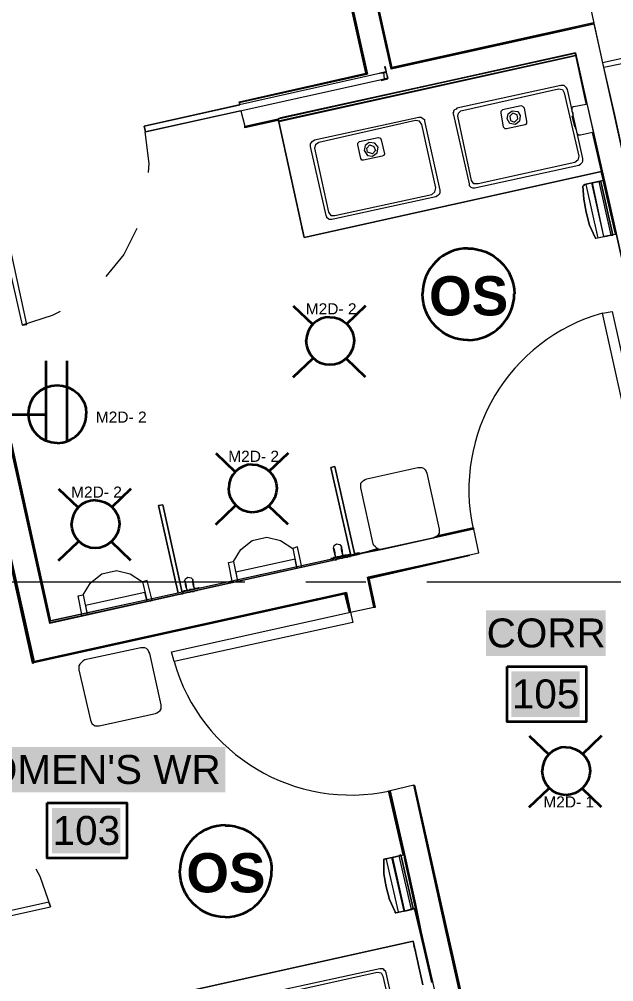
# Model space of a CAD drawing. Header units: millimetres. Extents: x 0.9 to 36.3, y 0.7 to 23.3.
# Drawn here: x 24.72 to 25.939, y 11.62 to 13.594 of the extents above; entities that cross this region are included whole.
import ezdxf

# ---------------------------------------------------------------- set-up
doc = ezdxf.new("R2010")
doc.units = ezdxf.units.MM
for name, color, linetype in [('PDF2_Geometry', 7, 'Continuous'), ('PDF2_Text', 7, 'Continuous'), ('PDF_Text', 7, 'Continuous')]:
    doc.layers.add(name, color=color, linetype=linetype)
doc.layers.add('PDF_Geometry', color=7, linetype='Continuous', true_color=0x777777)
doc.layers.add('PDF_Solid Fills', color=7, linetype='Continuous', true_color=0xffffff)
doc.styles.add('PDF Arial', font='arial.ttf')
doc.styles.add('PDF ArialRoundedMT Bold', font='arialbd.ttf')

msp = doc.modelspace()

# ---------------------------------------------------------------- linework, layer by layer
at = {"layer": 'PDF2_Geometry', "lineweight": 35}
for points in [[(24.774, 12.8928), (24.774, 12.7278)], [(24.8173, 12.8928), (24.8173, 12.7278)], [(24.7007, 12.7828), (24.774, 12.7828)]]:
    msp.add_lwpolyline(points, dxfattribs=at)
for centre, radius, start, end in [((25.6399, 13.0305), 0.0932, 89.9056, 180.0944), ((25.639, 13.0314), 0.096, 270.6194, 359.3806), ((24.7976, 12.7842), 0.0597, 269.7603, 0.2397), ((25.1423, 11.8472), 0.0932, 89.9056, 180.0944), ((25.1414, 11.8481), 0.096, 270.6194, 359.3806)]:
    msp.add_arc(centre, radius, start, end, dxfattribs=at)
for points in [[(25.6401, 13.1236), (25.6917, 13.1236), (25.7351, 13.082), (25.7351, 13.0303)], [(25.6401, 12.9353), (25.5884, 12.9353), (25.5467, 12.9787), (25.5467, 13.0303)], [(24.739, 12.7845), (24.739, 12.8178), (24.764, 12.8428), (24.7973, 12.8428)], [(24.7973, 12.8428), (24.8307, 12.8428), (24.8573, 12.8178), (24.8573, 12.7845)], [(24.7973, 12.7245), (24.764, 12.7245), (24.739, 12.7511), (24.739, 12.7845)], [(25.1424, 11.9403), (25.1941, 11.9403), (25.2374, 11.8987), (25.2374, 11.847)], [(25.1424, 11.752), (25.0908, 11.752), (25.0491, 11.7953), (25.0491, 11.847)]]:
    msp.add_open_spline(points, degree=3, dxfattribs=at)
at = {"layer": 'PDF_Geometry', "lineweight": 18}
for points in [[(25.174, 13.4061), (25.1823, 13.3745), (25.469, 13.4378), (25.8606, 13.5244), (26.0589, 12.6378), (26.0173, 12.6295), (26.0289, 12.5812), (26.0689, 12.5895), (26.1789, 12.0962), (26.2273, 12.1062), (26.1173, 12.6012), (26.5139, 12.6895), (26.7322, 11.7045), (26.7856, 11.7162), (26.5606, 12.7245), (26.4023, 13.4345), (26.7639, 13.5145), (26.7489, 13.5844), (26.3873, 13.5028), (26.2039, 14.3344)], [(26.3823, 13.2545), (26.4989, 12.7361), (26.1056, 12.6495), (25.8989, 13.5844), (25.8506, 13.5728), (25.4823, 13.4911), (25.3373, 14.1411), (25.704, 14.2228), (25.684, 14.3128), (25.264, 14.2194), (25.284, 14.1294), (25.289, 14.1311), (25.434, 13.4811), (25.1706, 13.4228), (25.1723, 13.4178)], [(24.5173, 13.3178), (24.7507, 12.2762), (24.7973, 12.2862), (25.3906, 12.4178), (25.399, 12.3778), (25.4473, 12.3878), (25.434, 12.4495), (25.6623, 12.4995), (25.6523, 12.5478), (25.4223, 12.4978), (25.374, 12.4862), (24.7823, 12.3545), (24.4307, 13.9394), (24.4623, 13.9478), (24.4423, 14.0378), (24.3507, 14.0178), (24.3707, 13.9261), (24.3823, 13.9294), (24.3823, 13.9278)]]:
    msp.add_lwpolyline(points, dxfattribs=at)
at = {"layer": 'PDF_Geometry', "lineweight": 9}
for points in [[(25.419, 14.1594), (25.704, 14.2228), (25.704, 14.2211), (25.3373, 14.1411), (25.4823, 13.4911)], [(25.8973, 13.5861), (25.484, 13.4945), (25.484, 13.4928), (25.4823, 13.4928), (25.339, 14.1411), (25.704, 14.2211), (25.3406, 14.1394), (25.484, 13.4945), (25.484, 13.4928), (25.4823, 13.4928), (25.339, 14.1428)], [(25.419, 13.4778), (25.1706, 13.4228), (25.1706, 13.4245), (25.4306, 13.4828), (25.4323, 13.4811), (25.4306, 13.4828), (25.3656, 13.7761)], [(25.3606, 13.7744), (25.3673, 13.7761), (25.434, 13.4811)], [(25.8923, 13.6111), (25.9156, 13.5045), (25.9406, 13.3978), (25.9639, 13.2911), (25.9873, 13.1845), (26.0106, 13.0778), (26.0323, 12.9845), (26.1706, 13.0911), (26.1723, 13.1695), (26.2473, 13.0728), (26.2489, 13.1511), (26.3873, 13.2578)], [(25.4823, 13.4928), (25.8989, 13.5844), (25.4823, 13.4928)], [(25.8989, 13.5844), (25.509, 13.4978)], [(26.2939, 13.5878), (25.9156, 13.5045)], [(25.8839, 13.4211), (25.8606, 13.5244), (25.8606, 13.5194), (25.8606, 13.5244), (25.8606, 13.5194), (25.8606, 13.5244), (25.8823, 13.4211), (25.8606, 13.5244), (25.2506, 13.3895), (25.304, 13.1461), (25.2506, 13.3895), (25.2556, 13.3911), (25.8539, 13.5228), (25.469, 13.4378)], [(25.8539, 13.5228), (25.8606, 13.5244), (25.8539, 13.5228)], [(25.8606, 13.5244), (25.8606, 13.5194), (25.8606, 13.5244)], [(25.8823, 13.4211), (25.8606, 13.5228)], [(25.8556, 13.5178), (25.8606, 13.5194), (25.8556, 13.5178)], [(25.9923, 13.5095), (25.9189, 13.4945)], [(25.174, 13.4061), (24.979, 13.3628), (25.469, 13.4711), (25.4673, 13.4845), (24.9757, 13.3745), (24.979, 13.3628), (24.9757, 13.3745), (25.1723, 13.4178)], [(25.1706, 13.4228), (25.4323, 13.4811), (25.1706, 13.4228)], [(24.584, 13.4445), (24.5423, 13.4361), (24.7007, 12.7245), (24.7823, 12.3578), (24.7823, 12.3562), (25.4173, 12.4962), (25.4173, 12.4995), (25.4173, 12.4978)], [(25.1706, 13.4228), (25.1706, 13.4228)], [(25.2506, 13.3861), (25.1823, 13.3711), (25.1823, 13.3728), (25.2506, 13.3878), (25.1823, 13.3728), (25.1823, 13.3745), (25.2356, 13.3861)], [(25.2506, 13.3895), (25.2506, 13.3845), (25.2506, 13.3895)], [(25.2556, 13.3845), (25.2506, 13.3845), (25.2556, 13.3845)], [(25.7473, 13.3961), (25.7456, 13.3845), (25.7373, 13.3778), (25.7256, 13.3795), (25.7206, 13.3895)], [(24.9773, 13.3628), (24.9856, 13.2978), (24.984, 13.2795)], [(25.8773, 13.2528), (25.8789, 13.2545), (25.8773, 13.2528), (25.8756, 13.2511), (25.8773, 13.2245), (25.8823, 13.1978), (25.8889, 13.1711), (25.9006, 13.1461), (25.9006, 13.1445), (25.9023, 13.1445), (25.9189, 13.1478), (25.9323, 13.1511), (25.9423, 13.1528), (25.9406, 13.1611), (25.9423, 13.1611), (25.9406, 13.1611), (25.9423, 13.1611), (25.9406, 13.1611), (25.9206, 13.2528), (25.8956, 13.3611)], [(25.8973, 13.3611), (25.9223, 13.2528), (25.9423, 13.1611), (26.0589, 12.6378), (26.0173, 12.6295), (26.0173, 12.6312), (26.0556, 12.6412), (26.0556, 12.6395), (26.0573, 12.6395), (26.0173, 12.6312)], [(25.389, 12.4162), (24.749, 12.2745), (24.749, 12.2728), (24.7473, 12.2728), (24.5157, 13.3178), (24.4557, 13.3045), (24.5273, 13.3211), (24.5257, 13.3328), (24.4523, 13.3178), (24.4557, 13.3045), (24.4523, 13.3178), (24.5007, 13.3278), (24.5007, 13.3295), (24.509, 13.3311), (24.5073, 13.3445), (24.509, 13.3445), (24.5107, 13.3311), (24.524, 13.3345)], [(25.4273, 13.3245), (25.434, 13.3145), (25.444, 13.3128), (25.454, 13.3195), (25.4556, 13.3311)], [(25.3906, 12.4178), (24.7507, 12.2762), (24.5173, 13.3178), (24.749, 12.2745), (24.5173, 13.3178)], [(24.804, 12.9945), (24.7873, 12.9861), (24.7257, 12.9661), (24.7357, 12.9678), (24.664, 13.2928), (24.6523, 13.2895), (24.7257, 12.9661)], [(25.9089, 13.3011), (25.9123, 13.2911), (25.9089, 13.3011)], [(25.9123, 13.2811), (25.9173, 13.2628)], [(25.9006, 13.1461), (25.8889, 13.1711), (25.8823, 13.1978), (25.8773, 13.2245), (25.8756, 13.2511)], [(25.9073, 13.1445), (25.8823, 13.2545)], [(25.9189, 13.1478), (25.8939, 13.2578)], [(25.9206, 13.1478), (25.9339, 13.1511), (25.9373, 13.1511), (25.9339, 13.1511), (25.9189, 13.1478), (25.8956, 13.2578)], [(25.9006, 13.1445), (25.9023, 13.1445), (25.9423, 13.1528), (25.9173, 13.2628), (25.9206, 13.2528)], [(25.9339, 13.1511), (25.9089, 13.2611)], [(24.9607, 13.1645), (24.934, 13.1111), (24.8973, 13.0661)], [(25.299, 13.1661), (25.3023, 13.1561), (25.299, 13.1661)], [(24.704, 12.7245), (24.784, 12.3595), (24.704, 12.7245), (24.7007, 12.7245)], [(25.5773, 12.5345), (25.6506, 12.5512), (25.6506, 12.5495), (25.6523, 12.5478), (25.569, 12.5295)], [(25.159, 12.4812), (25.174, 12.5062), (25.1973, 12.5245), (25.2273, 12.5312), (25.2556, 12.5245), (25.2806, 12.5078)], [(25.364, 12.5078), (25.3656, 12.5145), (25.3706, 12.5178), (25.3773, 12.5162), (25.3806, 12.5112), (25.3806, 12.5095), (25.3823, 12.5028), (25.3823, 12.4995), (25.384, 12.4928), (25.3823, 12.4995), (25.3806, 12.5062), (25.3806, 12.5112)], [(25.0456, 12.4162), (24.784, 12.3595), (25.4173, 12.4995), (25.4073, 12.4978)], [(25.399, 12.4962), (25.3923, 12.4945)], [(25.4556, 12.5078), (25.4256, 12.4995), (25.4173, 12.4978), (25.424, 12.4995), (25.459, 12.5062), (25.424, 12.4995)], [(25.4656, 12.5062), (25.424, 12.4978), (25.424, 12.4995), (25.419, 12.4978)], [(25.4223, 12.4978), (25.419, 12.4962)], [(25.399, 12.4912), (25.394, 12.4912), (25.3923, 12.4895), (25.389, 12.4895), (25.3856, 12.4895), (25.3823, 12.4878), (25.3773, 12.4878), (25.3723, 12.4862), (25.369, 12.4845), (25.3656, 12.4845), (25.3623, 12.4845), (25.3606, 12.4828), (25.089, 12.4228), (25.0873, 12.4228), (25.084, 12.4212), (25.0806, 12.4212), (25.0773, 12.4195), (25.0723, 12.4195), (25.069, 12.4178), (25.064, 12.4178), (25.0606, 12.4162), (25.059, 12.4162), (25.0573, 12.4162), (25.054, 12.4145), (25.0456, 12.4128), (24.7823, 12.3545)], [(25.3606, 12.4862), (25.0873, 12.4262)], [(25.3673, 12.4895), (25.364, 12.4895), (25.3623, 12.4878), (25.3606, 12.4878), (25.359, 12.4878), (25.3606, 12.4878), (25.3623, 12.4878), (25.364, 12.4895), (25.3673, 12.4895), (25.369, 12.4895)], [(25.3923, 12.4945), (25.3923, 12.4945)], [(25.3923, 12.4945), (25.3923, 12.4945)], [(25.394, 12.4912), (25.394, 12.4912)], [(25.394, 12.4912), (25.394, 12.4912)], [(25.399, 12.4928), (25.4073, 12.4945)], [(25.399, 12.4928), (25.399, 12.4928)], [(25.4073, 12.4945), (25.4073, 12.4945)], [(25.4473, 12.3878), (25.449, 12.3878), (25.4506, 12.3878), (25.4373, 12.4478), (25.6423, 12.4945), (25.6423, 12.4928), (25.4373, 12.4462), (25.4373, 12.4478), (25.6423, 12.4945), (25.4356, 12.4495), (25.4373, 12.4478)], [(24.8507, 12.4128), (24.8657, 12.4378), (24.889, 12.4562), (24.919, 12.4628), (24.9473, 12.4562), (24.9723, 12.4395)], [(24.6823, 12.4395), (25.1823, 12.4395)], [(25.059, 12.4412), (25.0606, 12.4462), (25.0656, 12.4495), (25.0723, 12.4478), (25.0756, 12.4445), (25.0756, 12.4412), (25.0773, 12.4345), (25.0773, 12.4312), (25.079, 12.4262), (25.0773, 12.4312), (25.0756, 12.4395), (25.0756, 12.4428), (25.0756, 12.4445)], [(25.3073, 12.4395), (25.4306, 12.4395)], [(25.4356, 12.4495), (25.449, 12.3878), (25.4356, 12.4495)], [(25.5556, 12.4395), (26.0556, 12.4395)], [(25.0556, 12.4195), (25.054, 12.4178)], [(25.064, 12.4212), (25.059, 12.4212), (25.0573, 12.4212), (25.0556, 12.4195), (25.0573, 12.4212), (25.059, 12.4212), (25.064, 12.4212), (25.064, 12.4228), (25.064, 12.4212), (25.059, 12.4212), (25.0573, 12.4212), (25.0556, 12.4195), (25.0573, 12.4212), (25.059, 12.4212), (25.064, 12.4212), (25.0673, 12.4228), (25.0706, 12.4245), (25.074, 12.4245), (25.0756, 12.4245), (25.0773, 12.4245)], [(25.0556, 12.4195), (25.0556, 12.4195)], [(25.0556, 12.4195), (25.0556, 12.4195)], [(25.0656, 12.4228), (25.0673, 12.4228), (25.069, 12.4228), (25.0706, 12.4245), (25.0756, 12.4245), (25.079, 12.4262), (25.084, 12.4262), (25.0856, 12.4262), (25.0873, 12.4278), (25.0856, 12.4262), (25.084, 12.4262), (25.079, 12.4262)], [(25.399, 12.3778), (25.3973, 12.3762), (25.3873, 12.4145), (25.389, 12.4145), (25.389, 12.4162), (25.3973, 12.3762)], [(25.389, 12.4162), (25.3973, 12.3762), (25.389, 12.4162)], [(25.3973, 12.3762), (25.3973, 12.3762)], [(25.6506, 11.4745), (25.5923, 11.7329), (25.529, 12.0228), (25.5306, 12.0228), (25.594, 11.7329), (25.5306, 12.0228), (25.5956, 11.7329), (25.6356, 11.5545), (25.724, 11.5745), (25.724, 11.5729), (25.724, 11.5712), (25.634, 11.5512), (25.724, 11.5712)], [(25.5306, 12.0228), (25.5306, 12.0228)], [(25.5073, 11.8795), (25.4773, 12.0112), (25.479, 12.0112), (25.5106, 11.8695), (25.509, 11.8795), (25.5323, 11.7695), (25.5223, 11.7679), (25.509, 11.7645), (25.4923, 11.7612), (25.5323, 11.7695), (25.5306, 11.7795)], [(25.479, 12.0112), (25.4806, 12.0112), (25.5123, 11.8695), (25.5323, 11.7795), (25.544, 11.7212), (25.5306, 11.7795), (25.5323, 11.7795), (25.5306, 11.7795), (25.5323, 11.7795), (25.5306, 11.7795), (25.5106, 11.8695)], [(25.4973, 11.7629), (25.4723, 11.8729)], [(25.509, 11.7645), (25.484, 11.8745)], [(25.5106, 11.7645), (25.4856, 11.8745)], [(25.524, 11.7679), (25.499, 11.8779)], [(24.754, 11.8512), (24.7623, 11.8362), (24.784, 11.7729), (24.7807, 11.7829), (24.4573, 11.7112), (24.459, 11.7012), (24.784, 11.7729)], [(25.5656, 11.6179), (25.5423, 11.7212), (25.5306, 11.7695)], [(25.5606, 11.6479), (25.544, 11.7212), (25.5673, 11.6179), (25.544, 11.7212), (25.5323, 11.7679)], [(25.6323, 11.5529), (25.724, 11.5729), (25.634, 11.5529), (25.594, 11.7329), (25.6523, 11.4745), (25.634, 11.5512)], [(25.5323, 11.6829), (25.529, 11.6929), (25.5323, 11.6829)], [(25.504, 11.4962), (25.4723, 11.6379), (25.4706, 11.6412), (25.469, 11.6429), (25.4673, 11.6445), (25.4656, 11.6462), (25.4623, 11.6462), (25.459, 11.6462), (25.2456, 11.5995)]]:
    msp.add_lwpolyline(points, dxfattribs=at)
for points in [[(25.4323, 13.4811), (25.3673, 13.7761)], [(25.2556, 13.3911), (25.2506, 13.3895), (25.8606, 13.5244), (25.8539, 13.5228)], [(25.469, 13.4378), (25.8539, 13.5228), (25.8606, 13.5244)], [(25.2556, 13.3845), (25.2506, 13.3845), (25.8606, 13.5194), (25.8556, 13.5178), (25.2556, 13.3845), (25.8556, 13.5178), (25.8606, 13.5194), (25.2506, 13.3845)], [(25.4756, 13.4728), (25.4623, 13.4695), (25.4623, 13.4678), (25.4756, 13.4711), (25.4706, 13.4961), (25.469, 13.4961), (25.4723, 13.4861), (25.459, 13.4828), (25.4723, 13.4845)], [(25.6423, 13.2561), (25.6423, 13.2528), (25.644, 13.2511), (25.6456, 13.2495), (25.649, 13.2478), (25.6506, 13.2478), (25.654, 13.2478), (25.8673, 13.2945), (25.8706, 13.2961), (25.8723, 13.2978), (25.8739, 13.2995), (25.8756, 13.3028), (25.8756, 13.3045), (25.8756, 13.3078), (25.8439, 13.4495), (25.8423, 13.4528), (25.8406, 13.4545), (25.8389, 13.4561), (25.8373, 13.4578), (25.8339, 13.4578), (25.8306, 13.4578), (25.6173, 13.4111), (25.6156, 13.4095), (25.6123, 13.4078), (25.6106, 13.4061), (25.6106, 13.4028), (25.609, 13.4011), (25.6106, 13.3978)], [(25.619, 13.3945), (25.6206, 13.4011), (25.6256, 13.4061), (25.8256, 13.4511), (25.8339, 13.4495), (25.8373, 13.4428), (25.8673, 13.3128), (25.8656, 13.3045), (25.8589, 13.2995), (25.6606, 13.2561), (25.6523, 13.2561), (25.6473, 13.2628)], [(25.7106, 13.4078), (25.7073, 13.4045), (25.7073, 13.4011), (25.7123, 13.3728), (25.7156, 13.3695), (25.719, 13.3695), (25.7573, 13.3778), (25.7606, 13.3795), (25.7606, 13.3845), (25.7556, 13.4111), (25.7523, 13.4145), (25.749, 13.4161)], [(25.7206, 13.3895), (25.7223, 13.3995), (25.7306, 13.4061), (25.7423, 13.4045), (25.7473, 13.3961), (25.7456, 13.3845), (25.7373, 13.3778), (25.7256, 13.3795)], [(25.8706, 13.3561), (25.8689, 13.3561), (25.8673, 13.3561), (25.8656, 13.3578), (25.8639, 13.3595), (25.8623, 13.3661), (25.8606, 13.3711), (25.8606, 13.3728), (25.8606, 13.3745), (25.8589, 13.3728), (25.8539, 13.3945), (25.8556, 13.3945), (25.8556, 13.3978), (25.8556, 13.4011), (25.8539, 13.4045), (25.8539, 13.4095), (25.8539, 13.4111), (25.8539, 13.4128), (25.8556, 13.4145), (25.8573, 13.4145), (25.8823, 13.4195), (25.8839, 13.4211), (25.8973, 13.3611), (25.8956, 13.3611)], [(25.2506, 13.3845), (25.2506, 13.3895)], [(25.2506, 13.3845), (25.2506, 13.3895)], [(25.574, 13.2295), (25.3606, 13.1828), (25.359, 13.1828), (25.3556, 13.1828), (25.354, 13.1845), (25.3506, 13.1861), (25.3506, 13.1878), (25.349, 13.1911), (25.3173, 13.3328), (25.3173, 13.3361), (25.3173, 13.3378), (25.319, 13.3411), (25.3206, 13.3428), (25.3223, 13.3445), (25.3256, 13.3461), (25.539, 13.3928), (25.5406, 13.3928), (25.544, 13.3928), (25.5456, 13.3911), (25.549, 13.3895), (25.5506, 13.3878), (25.5506, 13.3845), (25.5823, 13.2428), (25.5823, 13.2395), (25.5823, 13.2378), (25.5806, 13.2345), (25.579, 13.2328), (25.5773, 13.2311)], [(25.5456, 13.3778), (25.5406, 13.3845), (25.5323, 13.3861), (25.334, 13.3411), (25.3273, 13.3361), (25.3256, 13.3295), (25.354, 13.1978), (25.359, 13.1911), (25.3673, 13.1911), (25.5656, 13.2345), (25.5723, 13.2395), (25.574, 13.2478)], [(25.7323, 13.4011), (25.7256, 13.3945), (25.7273, 13.3861), (25.7356, 13.3828), (25.7423, 13.3895), (25.7406, 13.3978)], [(25.8956, 13.3611), (25.9139, 13.2811), (25.304, 13.1461), (25.9139, 13.2811)], [(25.4556, 13.3511), (25.4606, 13.3495), (25.4623, 13.3461), (25.469, 13.3178), (25.4673, 13.3145), (25.464, 13.3128), (25.4256, 13.3045), (25.4223, 13.3045), (25.4206, 13.3078), (25.414, 13.3361), (25.414, 13.3395), (25.4173, 13.3428)], [(25.4556, 13.3311), (25.449, 13.3395), (25.4373, 13.3411), (25.429, 13.3345), (25.4273, 13.3245), (25.434, 13.3145), (25.444, 13.3128), (25.454, 13.3195)], [(25.439, 13.3361), (25.4473, 13.3328), (25.4506, 13.3245), (25.444, 13.3178), (25.434, 13.3211), (25.4323, 13.3295)], [(25.8939, 13.2578), (25.9073, 13.2611), (25.9173, 13.2628), (25.8789, 13.2545)], [(25.9089, 13.2611), (25.8956, 13.2578), (25.9089, 13.2611), (25.9123, 13.2611)], [(25.9123, 13.2611), (25.9373, 13.1511)], [(25.9206, 13.2528), (25.9223, 13.2528), (25.9206, 13.2528), (25.9223, 13.2528)], [(25.4073, 12.4978), (25.3673, 12.6762), (25.359, 12.6745), (25.399, 12.4962), (25.359, 12.6745), (25.3673, 12.6762)], [(25.4323, 12.6512), (25.5373, 12.6745), (25.5406, 12.6745), (25.5456, 12.6745), (25.549, 12.6728), (25.5523, 12.6695), (25.554, 12.6662), (25.5556, 12.6628), (25.5806, 12.5478), (25.5806, 12.5445), (25.5806, 12.5395), (25.579, 12.5362), (25.5756, 12.5328), (25.5723, 12.5312), (25.569, 12.5295), (25.4656, 12.5062), (25.4606, 12.5062), (25.4573, 12.5062), (25.454, 12.5078), (25.4506, 12.5112), (25.4473, 12.5145), (25.4456, 12.5178), (25.4206, 12.6328), (25.4206, 12.6362), (25.4206, 12.6412), (25.4223, 12.6445), (25.4256, 12.6478), (25.429, 12.6495)], [(25.054, 12.4178), (25.014, 12.5978), (25.0056, 12.5962), (25.0456, 12.4162), (25.0056, 12.5962), (25.014, 12.5978)], [(25.574, 12.5328), (25.6506, 12.5495)], [(25.299, 12.4695), (25.2906, 12.5112), (25.2806, 12.5078), (25.289, 12.4678)], [(25.369, 12.4895), (25.3673, 12.4962), (25.3656, 12.5028), (25.364, 12.5078), (25.3656, 12.5062), (25.3673, 12.4995), (25.3673, 12.4962)], [(25.1573, 12.4378), (25.149, 12.4795), (25.159, 12.4812), (25.1673, 12.4412)], [(25.289, 12.4678), (25.2856, 12.4862), (25.164, 12.4595), (25.1673, 12.4412)], [(25.3606, 12.4862), (25.359, 12.4878)], [(25.384, 12.4928), (25.3873, 12.4945), (25.3906, 12.4945), (25.3923, 12.4945), (25.3906, 12.4945), (25.3873, 12.4945)], [(24.9923, 12.4012), (24.9823, 12.4428), (24.9723, 12.4395), (24.9823, 12.3995)], [(25.064, 12.4228), (25.0623, 12.4278), (25.0606, 12.4345), (25.0606, 12.4395), (25.059, 12.4412), (25.0606, 12.4378), (25.0623, 12.4312), (25.0623, 12.4278)], [(24.9823, 12.3995), (24.9773, 12.4178), (24.8557, 12.3912), (24.859, 12.3728)], [(25.079, 12.4262), (25.084, 12.4262), (25.0856, 12.4262), (25.0873, 12.4278), (25.0856, 12.4262), (25.084, 12.4262)], [(25.0873, 12.4278), (25.089, 12.4262)], [(24.7473, 12.2728), (24.749, 12.2728), (24.749, 12.2745), (25.389, 12.4162), (25.389, 12.4145), (25.3873, 12.4145)], [(24.849, 12.3695), (24.8407, 12.4112), (24.8507, 12.4128), (24.859, 12.3728)], [(24.999, 12.1695), (25.0023, 12.1712), (25.0056, 12.1728), (25.009, 12.1762), (25.0106, 12.1795), (25.0106, 12.1845), (25.0106, 12.1878), (24.9873, 12.2928), (24.9856, 12.2962), (24.984, 12.2995), (24.9807, 12.3028), (24.9773, 12.3045), (24.9723, 12.3045), (24.969, 12.3045), (24.854, 12.2795), (24.8507, 12.2778), (24.8473, 12.2745), (24.844, 12.2712), (24.8423, 12.2678), (24.8423, 12.2645), (24.8423, 12.2595), (24.8657, 12.1562), (24.8673, 12.1528), (24.869, 12.1495), (24.8723, 12.1462), (24.8757, 12.1445), (24.8807, 12.1445), (24.884, 12.1445)], [(25.469, 11.8712), (25.4673, 11.8712), (25.4673, 11.8695), (25.4673, 11.8412), (25.4723, 11.8145), (25.479, 11.7879), (25.4906, 11.7629), (25.4906, 11.7612), (25.4923, 11.7612), (25.4906, 11.7612), (25.4906, 11.7629), (25.479, 11.7879), (25.4723, 11.8145), (25.4673, 11.8412), (25.4673, 11.8695), (25.4673, 11.8712)], [(25.484, 11.8745), (25.4973, 11.8779), (25.509, 11.8795), (25.469, 11.8712)], [(25.499, 11.8779), (25.4856, 11.8745), (25.499, 11.8779), (25.5023, 11.8795)], [(25.5023, 11.8795), (25.5273, 11.7695)], [(25.5106, 11.8695), (25.5123, 11.8695), (25.5106, 11.8695), (25.5123, 11.8695)], [(25.524, 11.7679), (25.5273, 11.7695), (25.524, 11.7679), (25.5106, 11.7645)], [(24.589, 11.3195), (24.5523, 11.4862), (25.5273, 11.7029), (24.5523, 11.4862)], [(25.5273, 11.7029), (25.5473, 11.6129)], [(25.4956, 11.5012), (25.494, 11.4929), (25.4873, 11.4879), (25.289, 11.4445), (25.2806, 11.4462), (25.2756, 11.4512), (25.2473, 11.5829), (25.249, 11.5895), (25.254, 11.5945), (25.454, 11.6395), (25.4623, 11.6379), (25.4656, 11.6312)]]:
    msp.add_lwpolyline(points, close=True, dxfattribs=at)
at = {"layer": 'PDF_Geometry', "lineweight": 35}
for points in [[(25.2816, 13.0061), (25.3216, 12.9678)], [(25.43, 13.0061), (25.39, 12.9678)], [(25.2816, 12.8595), (25.3216, 12.8978)], [(25.43, 12.8595), (25.39, 12.8978)], [(25.1228, 12.7037), (25.1628, 12.6654)], [(25.2711, 12.7037), (25.2311, 12.6654)], [(24.8004, 12.6303), (24.8404, 12.592)], [(24.9488, 12.6303), (24.9088, 12.592)], [(25.1228, 12.5571), (25.1628, 12.5954)], [(25.2711, 12.5571), (25.2311, 12.5954)], [(24.8004, 12.4837), (24.8404, 12.522)], [(24.9488, 12.4837), (24.9088, 12.522)], [(25.7656, 12.124), (25.8056, 12.0857)], [(25.9139, 12.124), (25.8739, 12.0857)], [(25.7656, 11.9773), (25.8056, 12.0157)], [(25.9139, 11.9773), (25.8739, 12.0157)]]:
    msp.add_lwpolyline(points, dxfattribs=at)
at = {"layer": 'PDF_Geometry', "lineweight": 13}
for points in [[(25.9973, 12.6245), (25.9156, 12.9911), (25.9356, 12.9945), (26.0173, 12.6295)], [(25.404, 12.3562), (25.0373, 12.2762), (25.0323, 12.2962), (25.399, 12.3778)]]:
    msp.add_lwpolyline(points, close=True, dxfattribs=at)
at = {"layer": 'PDF_Geometry', "lineweight": 9}
msp.add_lwpolyline([(25.384, 12.4928), (25.3873, 12.4945), (25.3906, 12.4945), (25.3923, 12.4945), (25.3906, 12.4945), (25.3873, 12.4945), (25.384, 12.4928), (25.3806, 12.4928), (25.3756, 12.4912), (25.374, 12.4912), (25.3723, 12.4912), (25.3706, 12.4895), (25.369, 12.4895, 0.010637), (25.3756, 12.4912), (25.379, 12.4912), (25.3806, 12.4928), (25.3823, 12.4928)], format="xyb", dxfattribs=at)
at = {"layer": 'PDF_Geometry', "color": 7, "lineweight": 35}
for points in [[(25.7206, 12.2662), (25.8823, 12.2662), (25.8823, 12.1528), (25.7206, 12.1528)], [(24.7773, 11.9862), (24.9407, 11.9862), (24.9407, 11.8729), (24.7773, 11.8729)]]:
    msp.add_lwpolyline(points, close=True, dxfattribs=at)
at = {"layer": 'PDF_Geometry', "lineweight": 18}
msp.add_lwpolyline([(25.5923, 11.7329), (25.529, 12.0228), (25.4806, 12.0112), (25.544, 11.7212), (25.604, 11.4579), (25.6523, 11.4679)], close=True, dxfattribs=at)
at = {"layer": 'PDF_Geometry', "lineweight": 9}
for centre, start, end in [((26.0191, 12.6284), 105.9277, 192.335), ((25.4, 12.3797), 195.9277, 282.335)]:
    msp.add_arc(centre, 0.3772, start, end, dxfattribs=at)
at = {"layer": 'PDF_Geometry', "lineweight": 35}
for centre in [(25.3567, 12.9344), (25.1978, 12.632), (24.8755, 12.5586), (25.8406, 12.0523)]:
    msp.add_arc(centre, 0.0484, 90.0411, 179.9589, dxfattribs=at)
for points in [[(25.3566, 12.9828), (25.3833, 12.9828), (25.4066, 12.9611), (25.4066, 12.9345)], [(25.3566, 12.8845), (25.33, 12.8845), (25.3083, 12.9078), (25.3083, 12.9345)], [(25.4066, 12.9345), (25.4066, 12.9078), (25.3833, 12.8845), (25.3566, 12.8845)], [(25.1978, 12.6804), (25.2245, 12.6804), (25.2478, 12.6587), (25.2478, 12.6321)], [(25.1978, 12.5821), (25.1711, 12.5821), (25.1495, 12.6054), (25.1495, 12.6321)], [(25.2478, 12.6321), (25.2478, 12.6054), (25.2245, 12.5821), (25.1978, 12.5821)], [(24.8754, 12.607), (24.9021, 12.607), (24.9254, 12.5853), (24.9254, 12.5587)], [(24.8754, 12.5087), (24.8488, 12.5087), (24.8271, 12.532), (24.8271, 12.5587)], [(24.9254, 12.5587), (24.9254, 12.532), (24.9021, 12.5087), (24.8754, 12.5087)], [(25.8406, 12.1007), (25.8673, 12.1007), (25.8906, 12.079), (25.8906, 12.0523)], [(25.8406, 12.0023), (25.8139, 12.0023), (25.7923, 12.0257), (25.7923, 12.0523)], [(25.8906, 12.0523), (25.8906, 12.0257), (25.8673, 12.0023), (25.8406, 12.0023)]]:
    msp.add_open_spline(points, degree=3, dxfattribs=at)
at = {"layer": 'PDF_Solid Fills', "lineweight": 35, "transparency": 33554559}
for points in [[(25.6773, 12.2878), (25.9223, 12.2878), (25.6773, 12.3812), (25.9223, 12.3812)], [(25.729, 12.1628), (25.8689, 12.1628), (25.729, 12.2562), (25.8689, 12.2562)], [(24.5723, 12.0078), (25.1423, 12.0078), (24.5723, 12.1012), (25.1423, 12.1012)], [(24.7873, 11.8828), (24.9273, 11.8828), (24.7873, 11.9762), (24.9273, 11.9762)]]:
    msp.add_solid(points, dxfattribs=at)

# ---------------------------------------------------------------- texts
at = {"layer": 'PDF2_Text', "char_height": 0.08049, "attachment_point": 4, "style": 'PDF ArialRoundedMT Bold'}
for insert in [(25.5601, 13.0258), (25.0624, 11.8425)]:
    msp.add_mtext('OS', dxfattribs=dict(at, insert=insert))
at = {"layer": 'PDF_Text', "attachment_point": 4, "style": 'PDF Arial'}
for s, insert, char_height in [('M2D- 2', (25.3073, 12.9997), 0.02276), ('M2D- 2', (24.8768, 12.7776), 0.02276), ('M2D- 2', (25.1484, 12.6972), 0.02276), ('M2D- 2', (24.8261, 12.6238), 0.02276), ('CORR', (25.6783, 12.3345), 0.05939), ('105', (25.73, 12.2095), 0.05939), ("WOMEN'S WR", (24.5733, 12.0545), 0.05939), ('M2D- 1', (25.7945, 11.9883), 0.02276), ('103', (24.7883, 11.9295), 0.05939)]:
    msp.add_mtext(s, dxfattribs=dict(at, insert=insert, char_height=char_height))

doc.saveas('drawing.dxf')
